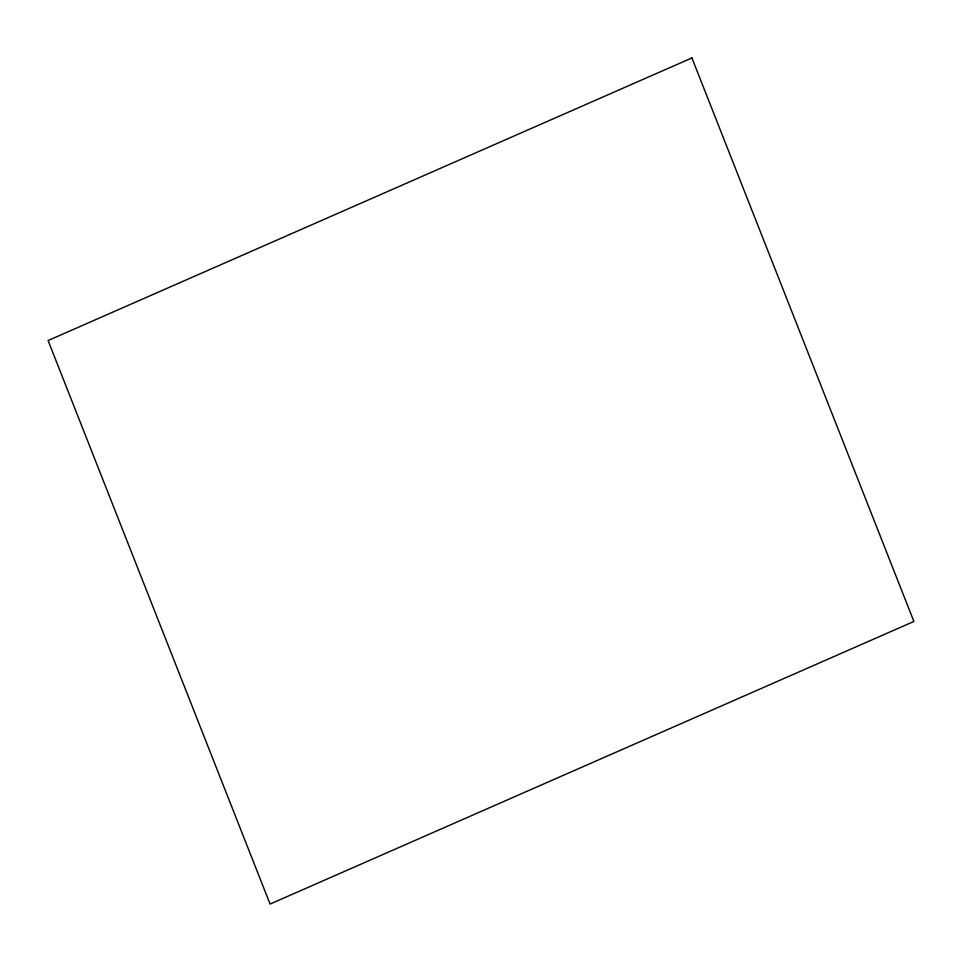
<?xml version="1.0" encoding="UTF-8"?>
<svg xmlns="http://www.w3.org/2000/svg" width="962" height="962" viewBox="0 0 962 962"><rect width="100%" height="100%" fill="white"/><g stroke="black" fill="none" stroke-linecap="round" stroke-linejoin="round"><path stroke-width="1.44" d="M691.918 57.936L48.1 340.536L270.081 904.064L913.9 621.464L691.918 57.936"/></g></svg>
